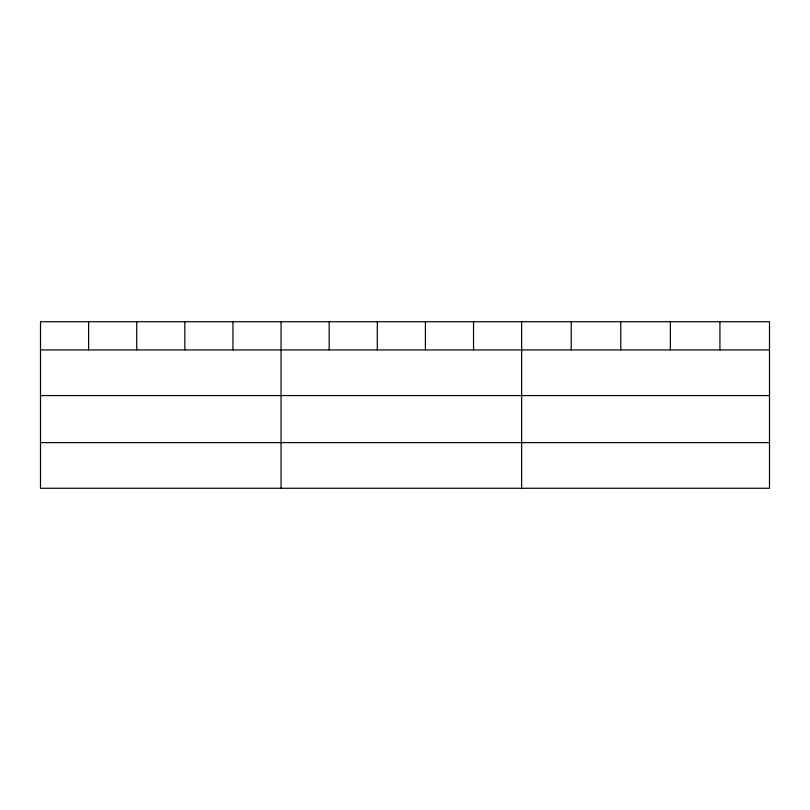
<?xml version="1.0" encoding="UTF-8"?>
<svg xmlns="http://www.w3.org/2000/svg" width="810" height="810" viewBox="0 0 810 810"><rect width="100%" height="100%" fill="white"/><g stroke="black" fill="none" stroke-linecap="round" stroke-linejoin="round"><path stroke-width="1.21" d="M769.5 395.574L769.5 321.732L40.5 321.732L40.5 488.268L769.5 488.268L769.5 395.574L40.5 395.574M40.5 349.92L769.5 349.92M40.5 442.614L769.5 442.614M719.928 321.732L719.928 349.92M670.356 321.732L670.356 349.92M620.784 321.732L620.784 349.92M571.212 321.732L571.212 349.92M521.64 321.732L521.64 488.268M473.526 321.732L473.526 349.92M425.412 321.732L425.412 349.92M377.298 321.732L377.298 349.92M329.184 321.732L329.184 349.92M281.07 321.732L281.07 488.268M232.956 321.732L232.956 349.92M184.842 321.732L184.842 349.92M136.728 321.732L136.728 349.92M88.614 321.732L88.614 349.92"/></g></svg>
